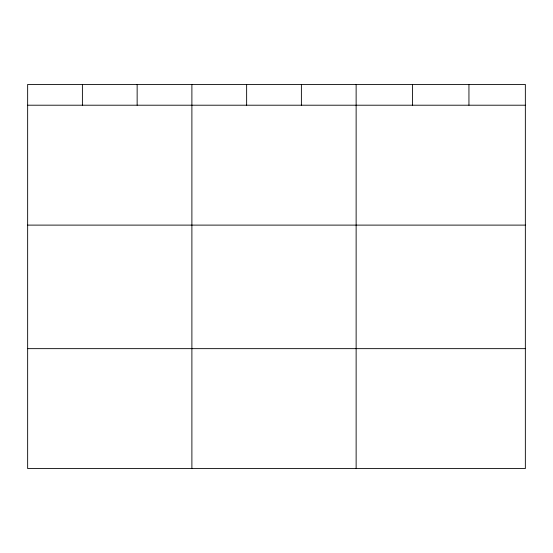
<?xml version="1.0" encoding="UTF-8"?>
<svg xmlns="http://www.w3.org/2000/svg" width="553" height="553" viewBox="0 0 553 553"><rect width="100%" height="100%" fill="white"/><g stroke="black" fill="none" stroke-linecap="round" stroke-linejoin="round"><path stroke-width="0.83" d="M525.35 225.112L525.35 84.443L27.65 84.443L27.65 468.557L525.35 468.557L525.35 225.112L27.65 225.112M27.65 105.208L525.35 105.208M27.65 348.653L525.35 348.653M468.944 84.443L468.944 105.208M412.538 84.443L412.538 105.208M356.132 84.443L356.132 468.557M301.385 84.443L301.385 105.208M246.638 84.443L246.638 105.208M191.891 84.443L191.891 468.557M137.144 84.443L137.144 105.208M82.397 84.443L82.397 105.208"/></g></svg>
